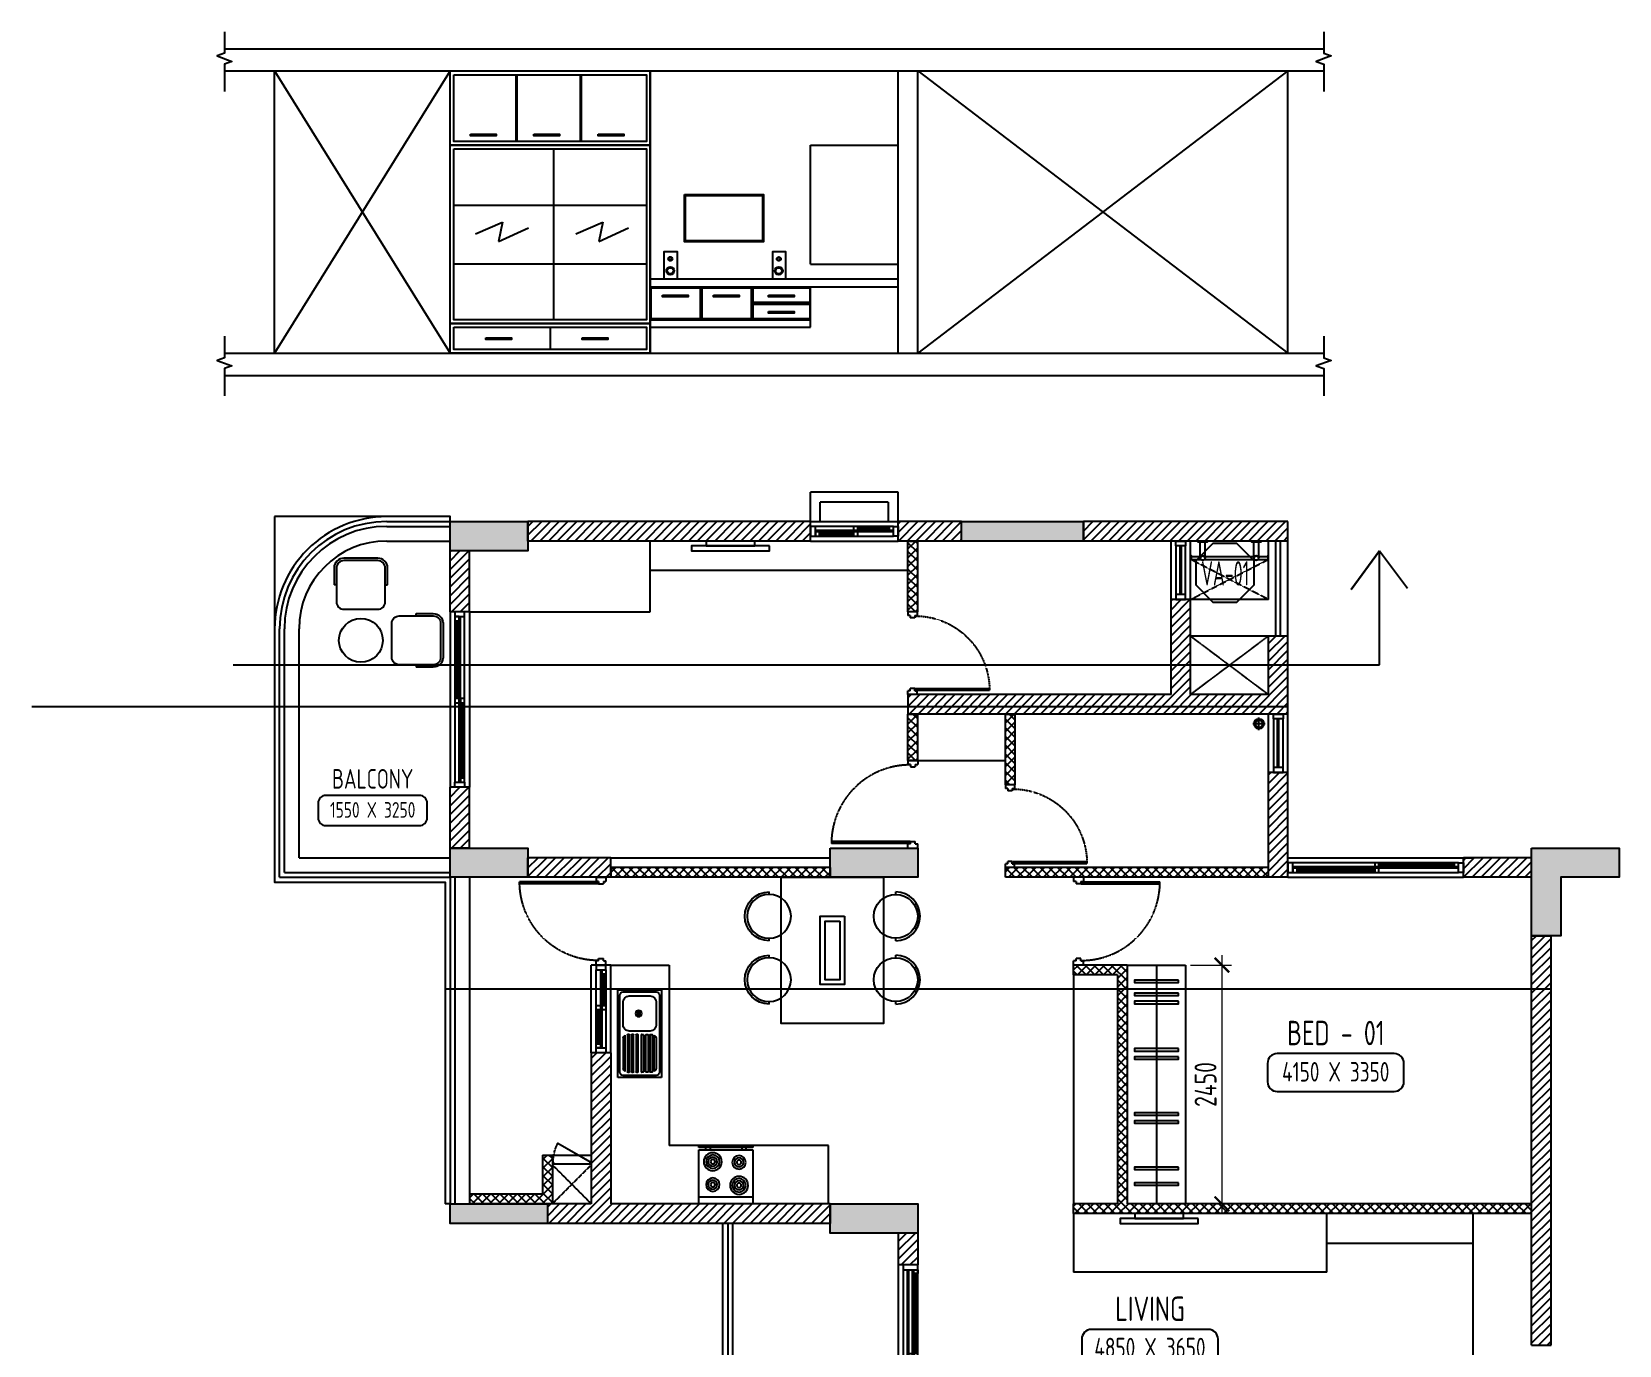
# Model space of a CAD drawing. Header units: millimetres. Extents: x -92307 to 258096, y -47434 to 112633.
# Drawn here: x -18993 to -2700, y 70068 to 83542 of the extents above; entities that cross this region are included whole.
import ezdxf
from ezdxf.enums import TextEntityAlignment as Align

# ---------------------------------------------------------------- set-up
doc = ezdxf.new("R2010")
doc.units = ezdxf.units.MM
doc.header["$LTSCALE"] = 10
doc.header["$PDMODE"] = 35
doc.header["$PDSIZE"] = 500
doc.linetypes.add('DASHED', pattern=[19.05, 12.7, -6.35])
doc.linetypes.add('HIDDEN', pattern=[9.525, 6.35, -3.175])
for name, color, linetype in [('A--BLOCKWALL-1', 9, 'Continuous'), ('A--BLOCKWALL-2', 2, 'Continuous'), ('A--BLOCKWALL-3', 3, 'Continuous'), ('A--BLOCKWALL-HATCH', 8, 'Continuous'), ('A--CONCRETE-1', 9, 'Continuous'), ('A--CONCRETE-HID', 9, 'HIDDEN'), ('A--DOWN', 34, 'Continuous'), ('A--FIXTURE-0', 8, 'Continuous'), ('A--FURNITURE-0', 253, 'Continuous'), ('A--FURNITURE-1', 9, 'Continuous'), ('A--GLAZING-0', 181, 'Continuous'), ('A--HANDRAIL-1', 9, 'Continuous'), ('A--HATCH-1', 8, 'Continuous'), ('A--SANITARY-0', 253, 'Continuous'), ('A--SHAFT-HIDDEN', 9, 'HIDDEN'), ('A--SPACENUMBER', 2, 'Continuous'), ('A--SPACENUMBER-1', 8, 'Continuous'), ('A--SPACEREF', 3, 'Continuous'), ('A--STELWRK-1', 9, 'Continuous'), ('A--Stucture', 9, 'Continuous'), ('A--TILING-1', 8, 'Continuous'), ('A--WINREF', 7, 'Continuous'), ('A--WINREF-1', 8, 'Continuous'), ('Typical floor Column Centre line$0$X-3rd Floor Column$0$A--COL250', 250, 'Continuous'), ('Typical floor Column Centre line$0$X-3rd Floor Column$0$A--CONCRETE-4', 4, 'Continuous')]:
    doc.layers.add(name, color=color, linetype=linetype)
doc.layers.add('A--STELWRK-2', color=2, linetype='Continuous', lineweight=25)
doc.styles.add('ISO', font='isocp2.shx', dxfattribs={"width": 0.8})
doc.dimstyles.new('A-DIM-100', dxfattribs={"dimscale": 100, "dimtxt": 2.25, "dimasz": 1.5, "dimexe": 1, "dimexo": 0.5, "dimgap": 0, "dimtad": 0, "dimdec": 0, "dimzin": 12, "dimdsep": 46, "dimtxsty": 'ISO', "dimblk": 'ARCHTICK', "dimcen": 1, "dimdle": 1, "dimclrd": 8, "dimclre": 8, "dimclrt": 256, "dimadec": 0, "dimazin": 3, "dimtfac": 1, "dimtdec": 0, "dimtmove": 1, "dimatfit": 2, "dimfxl": 1, "dimtvp": 0.75, "dimtolj": 1, "dimtzin": 12, "dimlwd": 18, "dimlwe": 18, "dimarcsym": 0})
pattern_1 = [(45, (0, 64618.19), (-44.90128, 44.90128), [])]
pattern_2 = [(45, (0, 64618.19), (-44.90128, 44.90128), []), (135, (0, 64618.19), (-44.90128, -44.90128), [])]

# ---------------------------------------------------------------- blocks, each defined once
blk = doc.blocks.new('A$C542B73FF')
at = {"layer": 'A--FURNITURE-0'}
for points in [[(-400, 50), (400, 50), (400, 100), (-400, 100)], [(-250, 0), (250, 0), (250, 50), (-250, 50)]]:
    blk.add_lwpolyline(points, close=True, dxfattribs=at)
blk = doc.blocks.new('A$C337B3EF4')
for p, q in [((0, 225), (0, 250)), ((0, -250), (0, -225))]:
    blk.add_line(p, q)
blk.add_circle((0, 0), 225)
blk.add_arc((0, 0), 250, 270, 90)
blk = doc.blocks.new('A$C666E5324')
at = {"layer": 'A--FURNITURE-0'}
for points in [[(0, -525), (-1500, -525), (-1500, 525), (0, 525)], [(-400, -125), (-1100, -125), (-1100, 125), (-400, 125)], [(-450, -75), (-1050, -75), (-1050, 75), (-450, 75)]]:
    blk.add_lwpolyline(points, close=True, dxfattribs=at)
at = {"layer": 'A--FURNITURE-0', "xscale": -1, "rotation": 270.000000000004}
for p in [(-1050, 650), (-400, 650)]:
    blk.add_blockref('A$C337B3EF4', p, dxfattribs=at)
at = {"layer": 'A--FURNITURE-0', "rotation": 270.000000000004}
for p in [(-1050, -650), (-400, -650)]:
    blk.add_blockref('A$C337B3EF4', p, dxfattribs=at)
blk = doc.blocks.new('A$C383732B3')
for p, q in [((275, 250), (275, 275)), ((275, -250), (275, -275))]:
    blk.add_line(p, q)
blk.add_lwpolyline([(275, 275), (100, 275, 0.414214), (0, 175), (0, -175, 0.414214), (100, -275), (275, -275)], format="xyb")
blk.add_lwpolyline([(100, -250), (450, -250, 0.414214), (525, -175), (525, 175, 0.414214), (450, 250), (100, 250, 0.414214), (25, 175), (25, -175, 0.414214)], format="xyb", close=True)
blk = doc.blocks.new('A$C1CBF2325')
at = {"layer": 'A--DOWN'}
for p, q in [((100, 0), (0, 0)), ((0, 0), (0, -42)), ((100, 0), (100, -42)), ((25, -42), (0, -42)), ((25, -42), (25, -67)), ((75, -67), (25, -67)), ((75, -42), (75, -67)), ((75, -42), (100, -42)), ((79, -46), (79, -67)), ((79, -46), (886, -46)), ((79, -67), (886, -67)), ((886, -67), (886, -46)), ((25, -858), (0, -858)), ((0, -900), (0, -858)), ((100, -900), (0, -900)), ((75, -833), (25, -833)), ((25, -858), (25, -833)), ((75, -858), (75, -833)), ((75, -858), (100, -858)), ((100, -900), (100, -858))]:
    blk.add_line(p, q, dxfattribs=at)
at = {"layer": 'A--DOWN', "color": 8, "linetype": 'DASHED', "ltscale": 0.005}
blk.add_arc((79, -46), 807, 269.7319, 358.5291, dxfattribs=at)
blk = doc.blocks.new('A$C68464E93')
at = {"layer": 'A--BLOCKWALL-1'}
for p, q in [((600, 200), (0, 200)), ((600, 0), (0, 0))]:
    blk.add_line(p, q, dxfattribs=at)
at = {"layer": 'A--DOWN'}
for p, q in [((50, 150), (550, 150)), ((550, 50), (50, 50))]:
    blk.add_line(p, q, dxfattribs=at)
for points in [[(50, 50), (50, 150), (0, 150), (0, 50), (50, 50)], [(550, 50), (550, 150), (600, 150), (600, 50), (550, 50)]]:
    blk.add_lwpolyline(points, dxfattribs=at)
at = {"layer": 'A--GLAZING-0'}
for p, q in [((550, 107), (50, 107)), ((550, 93), (50, 93))]:
    blk.add_line(p, q, dxfattribs=at)
blk = doc.blocks.new('A$C613641B0')
at = {"layer": 'A--BLOCKWALL-1'}
for p, q in [((0, 0), (-1800, 0)), ((0, -200), (-1800, -200))]:
    blk.add_line(p, q, dxfattribs=at)
at = {"layer": 'A--DOWN'}
for p, q in [((-50, -50), (-1750, -50)), ((-1750, -93), (-93, -93)), ((-1750, -107), (-50, -107)), ((-1750, -150), (-50, -150))]:
    blk.add_line(p, q, dxfattribs=at)
for points in [[(-1750, -50), (-1750, -150), (-1800, -150), (-1800, -50)], [(-1750, -107), (-1750, -150), (-1707, -150), (-1707, -107)], [(-934, -50), (-934, -93), (-891, -93), (-891, -50)], [(-934, -107), (-934, -150), (-891, -150), (-891, -107)], [(-93, -50), (-93, -93), (-50, -93), (-50, -50)], [(-50, -50), (-50, -150), (0, -150), (0, -50)]]:
    blk.add_lwpolyline(points, close=True, dxfattribs=at)
at = {"layer": 'A--GLAZING-0'}
for p, q in [((-934, -122), (-1707, -122)), ((-934, -136), (-1707, -136)), ((-93, -64), (-891, -64)), ((-93, -78), (-891, -78))]:
    blk.add_line(p, q, dxfattribs=at)
blk = doc.blocks.new('A$C34D21E7E')
at = {"layer": 'A--DOWN'}
for p, q in [((-150, 2450), (-150, -150)), ((-110, 2450), (-110, -150)), ((-95, 2450), (-95, -150)), ((-55, -150), (-55, 2450)), ((-40, -150), (-40, 2450)), ((0, -150), (0, 2450))]:
    blk.add_line(p, q, dxfattribs=at)
for points in [[(-150, 2450), (0, 2450), (0, 2500), (-150, 2500)], [(-40, 2450), (0, 2450), (0, 2410), (-40, 2410)], [(-95, 1590), (-55, 1590), (-55, 1550), (-95, 1550)], [(-40, 1550), (0, 1550), (0, 1590), (-40, 1590)], [(-150, 740), (-110, 740), (-110, 700), (-150, 700)], [(-95, 700), (-55, 700), (-55, 740), (-95, 740)], [(-150, -150), (-110, -150), (-110, -110), (-150, -110)], [(-150, -150), (0, -150), (0, -200), (-150, -200)]]:
    blk.add_lwpolyline(points, close=True, dxfattribs=at)
at = {"layer": 'A--GLAZING-0'}
for p, q in [((-25, 1590), (-25, 2410)), ((-15, 1590), (-15, 2410)), ((-80, 740), (-80, 1550)), ((-70, 740), (-70, 1550)), ((-135, -110), (-135, 700)), ((-125, -110), (-125, 700))]:
    blk.add_line(p, q, dxfattribs=at)
blk = doc.blocks.new('A$C704305AF')
at = {"layer": 'A--SANITARY-0'}
for p, q in [((0, 0.064), (0, -0.064)), ((0.064, 0), (-0.064, 0))]:
    blk.add_line(p, q, dxfattribs=at)
for major_axis, start_param, end_param in [((0, 0.0508), 3.141593, 9.424778), ((0, 0.0381), 6.283185307145827, 12.56637061432541)]:
    blk.add_ellipse((0, 0), major_axis=major_axis, ratio=1, start_param=start_param, end_param=end_param, dxfattribs=at)
blk = doc.blocks.new('A$C35654C4B')
at = {"layer": 'A--BLOCKWALL-1'}
for p, q in [((-900, 200), (0, 200)), ((-900, 0), (0, 0))]:
    blk.add_line(p, q, dxfattribs=at)
at = {"layer": 'A--DOWN'}
for p, q in [((-50, 150), (-850, 150)), ((-50, 107), (-850, 107)), ((-850, 50), (-50, 50)), ((-50, 93), (-807, 93))]:
    blk.add_line(p, q, dxfattribs=at)
for points in [[(-850, 50), (-850, 150), (-900, 150), (-900, 50)], [(-807, 50), (-807, 93), (-850, 93), (-850, 50)], [(-416, 107), (-416, 150), (-459, 150), (-459, 107)], [(-416, 50), (-416, 93), (-459, 93), (-459, 50)], [(-50, 107), (-50, 150), (-93, 150), (-93, 107)], [(-50, 50), (-50, 150), (0, 150), (0, 50)]]:
    blk.add_lwpolyline(points, close=True, dxfattribs=at)
at = {"layer": 'A--GLAZING-0'}
for p, q in [((-807, 78), (-459, 78)), ((-807, 64), (-459, 64)), ((-416, 136), (-93, 136)), ((-416, 122), (-93, 122))]:
    blk.add_line(p, q, dxfattribs=at)
blk = doc.blocks.new('A$C06896976')
at = {"layer": 'A--FIXTURE-0'}
for p, q in [((0, 0.6), (-0.6, 0.6)), ((-0.6, 0.6), (-0.6, 0)), ((-0.525, 0.6), (-0.525, 0)), ((0, 0), (0, 0.6)), ((0.05, 0.6), (0.025, 0.6)), ((0.025, 0.6), (0.025, 0)), ((0.05, 0), (0.05, 0.6)), ((0, 0.525), (0.025, 0.525)), ((0.025, 0.475), (0, 0.475)), ((-0.6, 0), (0, 0)), ((0.025, 0.125), (0, 0.125)), ((0, 0.075), (0.025, 0.075)), ((0.025, 0), (0.05, 0))]:
    blk.add_line(p, q, dxfattribs=at)
for centre, major_axis, start_param, end_param in [((-0.394, 0.446), (0.0707, 0.0707), 0.785398, 7.068583), ((-0.394, 0.446), (0.053, 0.053), 0.785398, 7.068583), ((-0.394, 0.446), (0.0354, 0.0354), 0.785398, 7.068583), ((-0.394, 0.446), (0.0177, 0.0177), 0.785398, 7.068583), ((-0.139, 0.446), (-0.053, 0.053), -0.785398, 5.497787), ((-0.139, 0.446), (-0.0354, 0.0354), -0.785398, 5.497787), ((-0.139, 0.446), (0.0177, 0.0177), 0.785398, 7.068583), ((-0.386, 0.154), (0.053, -0.053), -0.785398, 5.497787), ((-0.386, 0.154), (0.0354, -0.0354), -0.785398, 5.497787), ((-0.386, 0.154), (-0.0177, -0.0177), 0.785398, 7.068583), ((-0.131, 0.154), (-0.0707, -0.0707), 0.785398, 7.068583), ((-0.131, 0.154), (-0.053, -0.053), 0.785398, 7.068583), ((-0.131, 0.154), (-0.0354, -0.0354), 0.785398, 7.068583), ((-0.131, 0.154), (-0.0177, -0.0177), 0.785398, 7.068583)]:
    blk.add_ellipse(centre, major_axis=major_axis, ratio=1, start_param=start_param, end_param=end_param, dxfattribs=at)
blk = doc.blocks.new('A$C321E12B3')
at = {"layer": 'A--SANITARY-0', "ltscale": 5}
for p, q in [((-0.9, 0.45), (0, 0.45)), ((-0.9, 0), (-0.9, 0.45)), ((-0.879, 0.055), (-0.879, 0.395)), ((-0.845, 0.429), (-0.055, 0.429)), ((-0.837, 0.118), (-0.837, 0.332)), ((-0.774, 0.395), (-0.54, 0.395)), ((-0.477, 0.332), (-0.477, 0.118)), ((-0.443, 0.335), (-0.443, 0.348)), ((-0.439, 0.352), (-0.059, 0.352)), ((-0.059, 0.331), (-0.439, 0.331)), ((-0.063, 0.373), (-0.435, 0.373)), ((-0.404, 0.394), (-0.094, 0.394)), ((-0.055, 0.348), (-0.055, 0.335)), ((-0.021, 0.395), (-0.021, 0.055)), ((0, 0.45), (0, 0)), ((-0.443, 0.293), (-0.443, 0.306)), ((-0.443, 0.246), (-0.443, 0.259)), ((-0.443, 0.204), (-0.443, 0.191)), ((-0.439, 0.31), (-0.059, 0.31)), ((-0.059, 0.289), (-0.439, 0.289)), ((-0.439, 0.263), (-0.059, 0.263)), ((-0.059, 0.242), (-0.439, 0.242)), ((-0.059, 0.208), (-0.439, 0.208)), ((-0.439, 0.187), (-0.059, 0.187)), ((-0.055, 0.306), (-0.055, 0.293)), ((-0.055, 0.259), (-0.055, 0.246)), ((-0.055, 0.191), (-0.055, 0.204)), ((0, 0), (-0.9, 0)), ((-0.055, 0.021), (-0.845, 0.021)), ((-0.54, 0.055), (-0.774, 0.055)), ((-0.443, 0.157), (-0.443, 0.144)), ((-0.443, 0.115), (-0.443, 0.102)), ((-0.059, 0.161), (-0.439, 0.161)), ((-0.439, 0.14), (-0.059, 0.14)), ((-0.059, 0.119), (-0.439, 0.119)), ((-0.439, 0.098), (-0.059, 0.098)), ((-0.063, 0.077), (-0.435, 0.077)), ((-0.404, 0.056), (-0.094, 0.056)), ((-0.055, 0.144), (-0.055, 0.157)), ((-0.055, 0.102), (-0.055, 0.115))]:
    blk.add_line(p, q, dxfattribs=at)
at = {"layer": 'A--SANITARY-0'}
blk.add_line((-0.9, 0.45), (0, 0.45), dxfattribs=at)
at = {"layer": 'A--SANITARY-0', "ltscale": 5, "extrusion": (0, 0, -1)}
for centre, major_axis, start_param, end_param in [((-0.845, 0.395), (-0.0238, 0.0238), 5.497787, 7.068583), ((-0.774, 0.332), (0.0446, 0.0446), 3.926991, 5.497787), ((-0.54, 0.332), (0.0446, 0.0446), -0.785398, 0.785398), ((-0.439, 0.348), (0.00297, 0.00297), 3.926991, 5.497787), ((-0.439, 0.335), (-0.00297, 0.00297), 3.926991, 5.497787), ((-0.393, 0.345), (-0.0357, 0.0357), 6.090163, 6.844508), ((-0.105, 0.345), (-0.0357, 0.0357), 1.009473, 1.763819), ((-0.059, 0.348), (0.00297, 0.00297), -0.785398, 0.785398), ((-0.059, 0.335), (-0.00297, 0.00297), 2.356194, 3.926991), ((-0.055, 0.395), (-0.0238, 0.0238), 0.785398, 2.356194), ((-0.657, 0.214), (0.0223, 0.0223), 0.785398, 7.068583), ((-0.657, 0.214), (0.0112, 0.0112), 0.785398, 7.068583), ((-0.657, 0.214), (0.00743, 0.00743), 0.785398, 7.068583), ((-0.439, 0.306), (-0.00297, 0.00297), 5.497787, 7.068583), ((-0.439, 0.293), (-0.00297, 0.00297), 3.926991, 5.497787), ((-0.439, 0.204), (0.00297, 0.00297), 3.926991, 5.497787), ((-0.439, 0.191), (-0.00297, 0.00297), 3.926991, 5.497787), ((-0.059, 0.306), (0.00297, 0.00297), -0.785398, 0.785398), ((-0.059, 0.293), (-0.00297, 0.00297), 2.356194, 3.926991), ((-0.059, 0.204), (0.00297, 0.00297), -0.785398, 0.785398), ((-0.059, 0.191), (-0.00297, 0.00297), 2.356194, 3.926991), ((-0.845, 0.055), (0.0238, 0.0238), 2.356194, 3.926991), ((-0.774, 0.118), (-0.0446, 0.0446), 3.926991, 5.497787), ((-0.54, 0.118), (-0.0446, 0.0446), 2.356194, 3.926991), ((-0.439, 0.157), (0.00297, 0.00297), 3.926991, 5.497787), ((-0.439, 0.144), (0.00297, 0.00297), 2.356194, 3.926991), ((-0.439, 0.115), (0.00297, 0.00297), 3.926991, 5.497787), ((-0.439, 0.102), (0.00297, 0.00297), 2.356194, 3.926991), ((-0.393, 0.105), (-0.0357, 0.0357), 4.151066, 4.905412), ((-0.105, 0.105), (-0.0357, 0.0357), 2.94857, 3.702916), ((-0.059, 0.157), (0.00297, 0.00297), -0.785398, 0.785398), ((-0.059, 0.144), (-0.00297, 0.00297), 2.356194, 3.926991), ((-0.059, 0.115), (0.00297, 0.00297), -0.785398, 0.785398), ((-0.059, 0.102), (-0.00297, 0.00297), 2.356194, 3.926991), ((-0.055, 0.055), (-0.0238, 0.0238), 2.356194, 3.926991)]:
    blk.add_ellipse(centre, major_axis=major_axis, ratio=1, start_param=start_param, end_param=end_param, dxfattribs=at)
at = {"layer": 'A--SANITARY-0', "ltscale": 5}
for centre, major_axis, start_param, end_param in [((-0.439, 0.259), (-0.00297, -0.00297), 3.926991, 5.497787), ((-0.439, 0.246), (0.00297, -0.00297), 3.926991, 5.497787), ((-0.059, 0.259), (-0.00297, -0.00297), 2.356194, 3.926991), ((-0.059, 0.246), (0.00297, -0.00297), -0.785398, 0.785398)]:
    blk.add_ellipse(centre, major_axis=major_axis, ratio=1, start_param=start_param, end_param=end_param, dxfattribs=at)
blk = doc.blocks.new('SPACE')
at = {"layer": 'A--SPACENUMBER-1'}
blk.add_lwpolyline([(-600, 0), (600, 0, 0.414213562), (700, 100), (700, 288.5, 0.414213562), (600, 388.5), (-600, 388.5, 0.414213562), (-700, 288.5), (-700, 100, 0.414213562), (-600, 0, -0.052514465)], format="xyb", dxfattribs=at)
at = {"layer": 'A--SPACENUMBER', "style": 'ISO', "width": 0.8, "flags": 4}
blk.add_attdef('01', text='', height=250, dxfattribs=at).set_placement((0.455, 202.41), align=Align.MIDDLE)
at = {"layer": 'A--SPACEREF', "style": 'ISO', "width": 0.8, "flags": 4}
blk.add_attdef('S', text='', height=300, dxfattribs=at).set_placement((1.35, 474.975), align=Align.CENTER)
blk = doc.blocks.new('AL-OP')
at = {"layer": 'A--WINREF-1'}
blk.add_lwpolyline([(-124, 300), (-300, 124), (-300, -124), (-124, -300), (124, -300), (300, -124), (300, 124), (124, 300)], close=True, dxfattribs=at)
at = {"layer": 'A--WINREF', "style": 'ISO', "width": 0.6}
blk.add_attdef('AL-OP', text='', height=250, dxfattribs=at).set_placement((3, -5), align=Align.MIDDLE)
blk = doc.blocks.new('A$C3A434446')
at = {"layer": 'A--STELWRK-1', "color": 1}
for p, q in [((110, 939), (110, 1089)), ((160, 939), (160, 1089)), ((660, 939), (660, 1089)), ((710, 939), (710, 1089)), ((15, 939), (115, 939)), ((15, 909), (115, 909)), ((155, 939), (665, 939)), ((155, 909), (665, 909)), ((705, 939), (805, 939)), ((705, 909), (805, 909))]:
    blk.add_line(p, q, dxfattribs=at)
at = {"layer": 'A--STELWRK-1'}
for points in [[(85, 1099), (85, 1089), (185, 1089), (185, 1099)], [(635, 1099), (635, 1089), (735, 1089), (735, 1099)], [(15, 899), (10, 899), (10, 949), (15, 949)], [(805, 899), (810, 899), (810, 949), (805, 949)]]:
    blk.add_lwpolyline(points, close=True, dxfattribs=at)
at = {"layer": 'A--STELWRK-2'}
for centre, radius in [((135, 924), 25), ((135, 924), 22), ((685, 924), 25), ((685, 924), 22)]:
    blk.add_circle(centre, radius, dxfattribs=at)
blk = doc.blocks.new('A$C4DFF75E1')
at = {"layer": 'A--DOWN'}
for p, q in [((9, 25), (0, 25)), ((0, 25), (0, 0)), ((0, 0), (12, 0)), ((9, 15, 0), (9, 25, 0)), ((12, 15, 0), (9, 15, 0)), ((12, 15, 0), (12, 0, 0)), ((12, 15, 0), (12, 0, 0)), ((12, 0), (12, 15)), ((438, 15, 0), (438, 0, 0)), ((438, 15, 0), (438, 0, 0)), ((438, 15, 0), (441, 15, 0)), ((438, 0), (438, 15)), ((450, 0), (438, 0)), ((441, 15, 0), (441, 25, 0)), ((441, 25), (450, 25)), ((450, 25), (450, 0))]:
    blk.add_line(p, q, dxfattribs=at)
blk.add_lwpolyline([(14, 18), (388, 234), (385, 240), (11, 24)], close=True, dxfattribs=at)
blk.add_circle((10, 24, 0), 0.781, dxfattribs=at)
at = {"layer": 'A--DOWN', "color": 8, "linetype": 'DASHED', "ltscale": 0.003}
blk.add_arc((-37, 15, 0), 478, 0, 27.2936, dxfattribs=at)
blk = doc.blocks.new('_ArchTick')
at = {"color": 0, "const_width": 0.15}
blk.add_lwpolyline([(-0.5, -0.5), (0.5, 0.5)], dxfattribs=at)
blk = doc.blocks.new('*D376')
at = {"color": 8, "lineweight": 18}
for p, q in [((-6778, 74068), (-6778, 71418)), ((-7100, 73968), (-6678, 73968)), ((-7100, 71518), (-6678, 71518))]:
    blk.add_line(p, q, dxfattribs=at)
at = {"layer": 'Defpoints', "color": 0}
for p in [(-7150, 73968), (-7150, 71518), (-6778, 71518)]:
    blk.add_point(p, dxfattribs=at)
at = {"color": 8, "lineweight": 18, "xscale": 150, "yscale": 150, "zscale": 150}
for p, rotation in [((-6778, 73968), 90), ((-6778, 71518), 270)]:
    blk.add_blockref('_ArchTick', p, dxfattribs=dict(at, rotation=rotation))
at = {"insert": (-6946, 72743), "char_height": 225, "attachment_point": 5, "rotation": 90, "style": 'ISO'}
blk.add_mtext('\\A1;2450', dxfattribs=at)

msp = doc.modelspace()

# ---------------------------------------------------------------- hatches: boundary and pattern name
at = {"layer": 'A--BLOCKWALL-HATCH'}
h = msp.add_hatch(dxfattribs=at)
h.set_pattern_fill('ANSI37', color=256, scale=20, style=0)
h.set_pattern_definition(pattern_2)
h.paths.add_polyline_path([(-10000, 78318.2), (-9900, 78318.2), (-9900, 77593.2), (-10000, 77593.2)])
h = msp.add_hatch(dxfattribs=at)
h.set_pattern_fill('ANSI37', color=256, scale=20, style=0)
h.set_pattern_definition(pattern_2)
h.paths.add_polyline_path([(-10000, 76543.2), (-9900, 76543.2), (-9900, 76068.2), (-10000, 76068.2)])
h = msp.add_hatch(dxfattribs=at)
h.set_pattern_fill('ANSI37', color=256, scale=20, style=0)
h.set_pattern_definition(pattern_2)
h.paths.add_polyline_path([(-9000, 76543.2), (-8900, 76543.2), (-8900, 75818.2), (-9000, 75818.2)])
h = msp.add_hatch(dxfattribs=at)
h.set_pattern_fill('ANSI37', color=256, scale=20, style=0)
h.set_pattern_definition(pattern_2)
h.paths.add_polyline_path([(-10800, 74868.2), (-13050, 74868.2), (-13050, 74968.2), (-10800, 74968.2)])
h = msp.add_hatch(dxfattribs=at)
h.set_pattern_fill('ANSI37', color=256, scale=20, style=0)
h.set_pattern_definition(pattern_2)
h.paths.add_polyline_path([(-6300, 74868.2), (-9000, 74868.2), (-9000, 74968.2), (-6300, 74968.2)])
h = msp.add_hatch(dxfattribs=at)
h.set_pattern_fill('ANSI37', color=256, scale=20, style=0)
h.set_pattern_definition(pattern_2)
h.paths.add_polyline_path([(-7850, 72743.2), (-7850, 72643.2), (-7850, 71518.2), (-8300, 71518.2), (-8300, 71418.2), (-3600, 71418.2), (-3600, 71518.2), (-7750, 71518.2), (-7750, 73968.2), (-8300, 73968.2), (-8300, 73868.2), (-7850, 73868.2)])
h = msp.add_hatch(dxfattribs=at)
h.set_pattern_fill('ANSI37', color=256, scale=20, style=0)
h.set_pattern_definition([(45, (-1e-08, 64618.19), (-44.90128, 44.90128), []), (135, (-1e-08, 64618.19), (-44.90128, -44.90128), [])])
h.paths.add_polyline_path([(-13650, 71518.2), (-13650, 72018.2), (-13750, 72018.2), (-13750, 71618.2), (-14500, 71618.2), (-14500, 71518.2)])
at = {"layer": 'A--HATCH-1'}
h = msp.add_hatch(dxfattribs=at)
h.set_pattern_fill('ANSI31', color=256, scale=20, style=0)
h.set_pattern_definition(pattern_1)
h.paths.add_polyline_path([(-11000, 78318.2), (-11000, 78518.2), (-13900, 78518.2), (-13900, 78318.2)])
h = msp.add_hatch(dxfattribs=at)
h.set_pattern_fill('ANSI31', color=256, scale=20, style=0)
h.set_pattern_definition(pattern_1)
h.paths.add_polyline_path([(-10100, 78318.2), (-10100, 78518.2), (-9450, 78518.2), (-9450, 78318.2)])
h = msp.add_hatch(dxfattribs=at)
h.set_pattern_fill('ANSI31', color=256, scale=20, style=0)
h.set_pattern_definition(pattern_1)
h.paths.add_polyline_path([(-6100, 78318.2), (-8200, 78318.2), (-8200, 78518.2), (-6100, 78518.2)])
h = msp.add_hatch(dxfattribs=at)
h.set_pattern_fill('ANSI31', color=256, scale=20, style=0)
h.set_pattern_definition(pattern_1)
h.paths.add_polyline_path([(-14500, 77593.2), (-14700, 77593.2), (-14700, 78218.2), (-14500, 78218.2)])
h = msp.add_hatch(dxfattribs=at)
h.set_pattern_fill('ANSI31', color=256, scale=20, style=0)
h.set_pattern_definition(pattern_1)
h.paths.add_polyline_path([(-6100, 76543.2), (-6100, 77343.2), (-6300, 77343.2), (-6300, 76743.2), (-7100, 76743.2), (-7100, 77718.2), (-7300, 77718.2), (-7300, 76743.2), (-10000, 76743.2), (-10000, 76543.2)])
h = msp.add_hatch(dxfattribs=at)
h.set_pattern_fill('ANSI31', color=256, scale=20, style=0)
h.set_pattern_definition(pattern_1)
h.paths.add_polyline_path([(-6100, 75943.2), (-6300, 75943.2), (-6300, 74868.2), (-6100, 74868.2)])
h = msp.add_hatch(dxfattribs=at)
h.set_pattern_fill('ANSI31', color=256, scale=20, style=0)
h.set_pattern_definition(pattern_1)
h.paths.add_polyline_path([(-14500, 75168.2), (-14700, 75168.2), (-14700, 75793.2), (-14500, 75793.2)])
h = msp.add_hatch(dxfattribs=at)
h.set_pattern_fill('ANSI31', color=256, scale=20, style=0)
h.set_pattern_definition(pattern_1)
h.paths.add_polyline_path([(-13050, 74868.2), (-13900, 74868.2), (-13900, 75068.2), (-13050, 75068.2)])
h = msp.add_hatch(dxfattribs=at)
h.set_pattern_fill('ANSI31', color=256, scale=20, style=0)
h.set_pattern_definition(pattern_1)
h.paths.add_polyline_path([(-3600, 75068.2), (-4300, 75068.2), (-4300, 74868.2), (-3600, 74868.2)])
h = msp.add_hatch(dxfattribs=at)
h.set_pattern_fill('ANSI31', color=256, scale=20, style=0)
h.set_pattern_definition(pattern_1)
h.paths.add_polyline_path([(-3600, 70068.2), (-3400, 70068.2), (-3400, 74268.2), (-3600, 74268.2)])
h = msp.add_hatch(dxfattribs=at)
h.set_pattern_fill('ANSI31', color=256, scale=20, style=0)
h.set_pattern_definition(pattern_1)
h.paths.add_polyline_path([(-10800, 71318.2), (-13700, 71318.2), (-13700, 71518.2), (-13250, 71518.2), (-13250, 73068.2), (-13050, 73068.2), (-13050, 71518.2), (-10800, 71518.2)])
h = msp.add_hatch(dxfattribs=at)
h.set_pattern_fill('ANSI31', color=256, scale=20, style=0)
h.set_pattern_definition(pattern_1)
h.paths.add_polyline_path([(-9900, 71218.2), (-10100, 71218.2), (-10100, 70893.2), (-9900, 70893.2)])
at = {"layer": 'Typical floor Column Centre line$0$X-3rd Floor Column$0$A--COL250'}
h = msp.add_hatch(color=256, dxfattribs=at)
h.dxf.hatch_style = 1
h.paths.add_polyline_path([(-14700, 78518.2), (-13900, 78518.2), (-13900, 78218.2), (-14700, 78218.2)])
h = msp.add_hatch(color=256, dxfattribs=at)
h.dxf.hatch_style = 1
h.paths.add_polyline_path([(-9450, 78518.2), (-8200, 78518.2), (-8200, 78318.2), (-9450, 78318.2)])
h = msp.add_hatch(color=256, dxfattribs=at)
h.dxf.hatch_style = 1
h.paths.add_polyline_path([(-14700, 75168.2), (-13900, 75168.2), (-13900, 74868.2), (-14700, 74868.2)])
h = msp.add_hatch(color=256, dxfattribs=at)
h.dxf.hatch_style = 1
h.paths.add_polyline_path([(-10800, 75168.2), (-9900, 75168.2), (-9900, 74868.2), (-10800, 74868.2)])
h = msp.add_hatch(color=256, dxfattribs=at)
h.dxf.hatch_style = 1
h.paths.add_polyline_path([(-3300, 74868.2), (-2700, 74868.2), (-2700, 75168.2), (-3600, 75168.2), (-3600, 74268.2), (-3300, 74268.2)])
h = msp.add_hatch(color=256, dxfattribs=at)
h.dxf.hatch_style = 1
h.paths.add_polyline_path([(-14700, 71518.2), (-13700, 71518.2), (-13700, 71318.2), (-14700, 71318.2)])
h = msp.add_hatch(color=256, dxfattribs=at)
h.dxf.hatch_style = 1
h.paths.add_polyline_path([(-10800, 71518.2), (-9900, 71518.2), (-9900, 71218.2), (-10800, 71218.2)])

# ---------------------------------------------------------------- linework, layer by layer
for p, q in [((-17014.9, 83368.4), (-5733.6, 83368.4)), ((-17014.9, 83139.8), (-5733.6, 83139.8)), ((-16500, 80244.2), (-16500, 83139.8)), ((-16500, 83139.8), (-14700, 80244.2)), ((-14700, 83139.8), (-16500, 80244.2)), ((-14700, 80244.2), (-14700, 83139.8)), ((-14662, 82415.8), (-14662, 83101.8)), ((-14022, 82415.8), (-14022, 83101.8)), ((-14012, 82415.8), (-14012, 83101.8)), ((-13362, 82415.8), (-13362, 83101.8)), ((-13352, 82415.8), (-13352, 83101.8)), ((-12645.2, 80244.2), (-12645.2, 83139.8)), ((-10100, 80244.2), (-10100, 83139.8)), ((-9900, 83139.8), (-6100, 80244.2)), ((-6100, 83139.8), (-9900, 80244.2)), ((-9900, 80244.2), (-9900, 83139.8)), ((-6100, 80244.2), (-6100, 83139.8)), ((-13634.6, 80586.2), (-13634.6, 82339.8)), ((-11000, 82377.8), (-10100, 82377.8)), ((-11000, 81158.6), (-11000, 82377.8)), ((-14662, 81763), (-12683.2, 81763)), ((-13634.6, 81763), (-13401.8, 81763)), ((-14437.1, 81470), (-14160.3, 81587.6)), ((-14160.3, 81587.6), (-14201.6, 81390.6)), ((-14201.6, 81390.6), (-13895.4, 81531.8)), ((-13409.7, 81470), (-13132.9, 81587.6)), ((-13132.9, 81587.6), (-13174.2, 81390.6)), ((-13174.2, 81390.6), (-12868, 81531.8)), ((-14662, 81163), (-12683.2, 81163)), ((-13634.6, 81163), (-13401.8, 81163)), ((-11000, 81158.6), (-10100, 81158.6)), ((-12645.2, 81006.2), (-10100, 81006.2)), ((-12645.2, 80926.2), (-10100, 80926.2)), ((-12645.2, 80926.2), (-11600, 80926.2)), ((-12122.6, 80926.2), (-12122.6, 80586.2)), ((-11600, 80586.2), (-11600, 80926.2)), ((-11000, 80510.2), (-11000, 80926.2)), ((-11600, 80756.2), (-10997.6, 80756.2)), ((-13672.6, 80510.2), (-13672.6, 80282.2)), ((-12645.2, 80586.2), (-11000, 80586.2)), ((-12645.2, 80510.2), (-11000, 80510.2)), ((-17014.9, 80244.2), (-5733.6, 80244.2)), ((-16500, 80244.2), (-6100, 80244.2)), ((-17014.9, 80015.6), (-5733.6, 80015.6)), ((-12645.2, 77593.2), (-12645.2, 78318.2)), ((-11000, 78318.2), (-12645.2, 78318.2)), ((-5161.1, 78216.9), (-5450.5, 77822.4)), ((-5450.5, 77822.4), (-5161.1, 78216.9)), ((-5161.1, 77048.3), (-5161.1, 78216.9)), ((-5161.1, 78216.9), (-4873.8, 77835.1)), ((-12645.2, 78018.2), (-10000, 78018.2)), ((-14500, 77593.2), (-12645.2, 77593.2)), ((-16925.7, 77048.3), (-5161.1, 77048.3)), ((-5161.1, 77048.3), (-5161.1, 77048.3)), ((-6100, 76617.5), (-18992.9, 76617.5)), ((-9900, 76068.2), (-9000, 76068.2)), ((-13050, 75068.2), (-10800, 75068.2)), ((-3400, 73721.5), (-14750, 73721.5)), ((-10814.4, 71518.2), (-10814.4, 72118.2))]:
    msp.add_line(p, q)
at = {"linetype": 'Continuous'}
for points in [[(-17014.9, 83542.1), (-17014.9, 83321.4), (-17090.7, 83293.8), (-16939.1, 83238.6), (-17014.9, 83211), (-17014.9, 82930.3)], [(-5733.6, 83542.1), (-5733.6, 83321.4), (-5657.8, 83293.8), (-5809.4, 83238.6), (-5733.6, 83211), (-5733.6, 82930.3)], [(-17014.9, 80417.9), (-17014.9, 80197.2), (-17090.7, 80169.6), (-16939.1, 80114.4), (-17014.9, 80086.8), (-17014.9, 79806.1)], [(-5733.6, 80417.9), (-5733.6, 80197.2), (-5657.8, 80169.6), (-5809.4, 80114.4), (-5733.6, 80086.8), (-5733.6, 79806.1)]]:
    msp.add_lwpolyline(points, dxfattribs=at)
for points in [[(-14700, 83139.8), (-12645.2, 83139.8), (-12645.2, 82377.8), (-14700, 82377.8)], [(-14662, 83101.8), (-12683.2, 83101.8), (-12683.2, 82415.8), (-14662, 82415.8)], [(-14490, 82493.1), (-14225.2, 82493.1), (-14225.2, 82476.2), (-14490, 82476.2)], [(-13840, 82493.1), (-13575.2, 82493.1), (-13575.2, 82476.2), (-13840, 82476.2)], [(-13180, 82493.1), (-12915.2, 82493.1), (-12915.2, 82476.2), (-13180, 82476.2)], [(-14700, 82377.8), (-12645.2, 82377.8), (-12645.2, 80548.2), (-14700, 80548.2)], [(-14662, 82339.8), (-12683.2, 82339.8), (-12683.2, 80586.2), (-14662, 80586.2)], [(-12293.7, 81871.9), (-11481.7, 81871.9), (-11481.7, 81385.9), (-12293.7, 81385.9)], [(-12283.7, 81861.9), (-11491.7, 81861.9), (-11491.7, 81395.9), (-12283.7, 81395.9)], [(-12505.3, 81006.2), (-12366.2, 81006.2), (-12366.2, 81284.3), (-12505.3, 81284.3)], [(-11391.8, 81006.2), (-11252.7, 81006.2), (-11252.7, 81284.3), (-11391.8, 81284.3)], [(-12645.2, 80926.2), (-12122.6, 80926.2), (-12122.6, 80586.2), (-12645.2, 80586.2)], [(-12635.2, 80916.2), (-12132.6, 80916.2), (-12132.6, 80596.2), (-12635.2, 80596.2)], [(-12519.8, 80841.5), (-12254.9, 80841.5), (-12254.9, 80824.7), (-12519.8, 80824.7)], [(-12112.6, 80916.2), (-11610, 80916.2), (-11610, 80596.2), (-12112.6, 80596.2)], [(-11997.2, 80841.5), (-11732.3, 80841.5), (-11732.3, 80824.7), (-11997.2, 80824.7)], [(-11590, 80916.2), (-11007.6, 80916.2), (-11007.6, 80766.2), (-11590, 80766.2)], [(-11431.6, 80841.5), (-11166.8, 80841.5), (-11166.8, 80824.7), (-11431.6, 80824.7)], [(-11590, 80746.2), (-11007.6, 80746.2), (-11007.6, 80596.2), (-11590, 80596.2)], [(-11431.6, 80671.5), (-11166.8, 80671.5), (-11166.8, 80654.7), (-11431.6, 80654.7)], [(-14700, 80548.2), (-12645.2, 80548.2), (-12645.2, 80244.2), (-14700, 80244.2)], [(-14662, 80510.2), (-12683.2, 80510.2), (-12683.2, 80282.2), (-14662, 80282.2)], [(-14333.1, 80403.2), (-14068.3, 80403.2), (-14068.3, 80386.4), (-14333.1, 80386.4)], [(-13343.7, 80403.2), (-13078.9, 80403.2), (-13078.9, 80386.4), (-13343.7, 80386.4)]]:
    msp.add_lwpolyline(points, close=True)
for centre, radius in [((-12439.3, 81212.6), 20.9), ((-12439.3, 81212.6), 14.9), ((-11325.8, 81212.2), 20.9), ((-11325.8, 81212.2), 14.9), ((-12439.3, 81090.4), 40.7), ((-12439.3, 81090.4), 31.7), ((-11325.8, 81090), 40.7), ((-11325.8, 81090), 31.7)]:
    msp.add_circle(centre, radius)
at = {"layer": 'A--BLOCKWALL-1'}
for p, q in [((-15350, 78318.2), (-14700, 78318.2)), ((-16250, 75068.2), (-16250, 77418.2)), ((-16250, 75068.2), (-14700, 75068.2)), ((-14500, 74868.2), (-14500, 71518.2)), ((-13050, 73968.2), (-13250, 73968.2))]:
    msp.add_line(p, q, dxfattribs=at)
msp.add_arc((-15350, 77418.2), 900, 90, 180, dxfattribs=at)
at = {"layer": 'A--BLOCKWALL-2'}
for p, q in [((-11000, 78518.2), (-11000, 78818.2)), ((-10100, 78818.2), (-11000, 78818.2)), ((-10100, 78518.2), (-10100, 78818.2)), ((-10000, 77593.2), (-10000, 78318.2)), ((-10000, 78318.2), (-9900, 78318.2)), ((-9900, 77593.2), (-9900, 78318.2)), ((-9900, 77593.2), (-10000, 77593.2)), ((-10000, 76068.2), (-10000, 76543.2)), ((-10000, 76543.2), (-9900, 76543.2)), ((-9900, 76068.2), (-9900, 76543.2)), ((-9000, 75818.2), (-9000, 76543.2)), ((-9000, 76543.2), (-8900, 76543.2)), ((-8900, 75818.2), (-8900, 76543.2)), ((-9900, 76068.2), (-10000, 76068.2)), ((-8900, 75818.2), (-9000, 75818.2)), ((-13050, 74968.2), (-13050, 74868.2)), ((-10800, 74968.2), (-13050, 74968.2)), ((-10800, 74968.2), (-10800, 74868.2)), ((-9000, 74868.2), (-9000, 74968.2)), ((-6300, 74968.2), (-9000, 74968.2)), ((-6300, 74868.2), (-6300, 74968.2)), ((-4300, 75068.2), (-4200, 75068.2)), ((-10800, 74868.2), (-13050, 74868.2)), ((-6300, 74868.2), (-9000, 74868.2)), ((-8300, 73868.2), (-8300, 73968.2)), ((-7750, 73968.2), (-8300, 73968.2)), ((-7850, 73868.2), (-8300, 73868.2)), ((-7850, 73868.2), (-7850, 72743.2)), ((-7750, 73968.2), (-7750, 71518.2)), ((-7850, 72743.2), (-7850, 72643.2)), ((-7850, 72643.2), (-7850, 71518.2)), ((-13750, 72018.2), (-13750, 71618.2)), ((-13750, 72018.2), (-13650, 72018.2)), ((-13650, 72018.2), (-13650, 71518.2)), ((-13750, 71618.2), (-14500, 71618.2)), ((-14500, 71618.2), (-14500, 71518.2)), ((-13650, 71518.2), (-14500, 71518.2)), ((-8300, 71418.2), (-8300, 71518.2)), ((-7850, 71518.2), (-8300, 71518.2)), ((-3600, 71418.2), (-8300, 71418.2)), ((-3600, 71518.2), (-7750, 71518.2)), ((-3600, 71418.2), (-3600, 71518.2)), ((-3400, 71418.2), (-3400, 71518.2)), ((-4200, 71113.4), (-5700, 71113.4)), ((-5700, 70818.2), (-8300, 70818.2))]:
    msp.add_line(p, q, dxfattribs=at)
at = {"layer": 'A--BLOCKWALL-3'}
for p, q in [((-13900, 78318.2), (-13900, 78518.2)), ((-11000, 78518.2), (-13900, 78518.2)), ((-11000, 78318.2), (-11000, 78518.2)), ((-9450, 78518.2), (-10100, 78518.2)), ((-10100, 78318.2), (-10100, 78518.2)), ((-9450, 78318.2), (-9450, 78518.2)), ((-8200, 78318.2), (-8200, 78518.2)), ((-6100, 78518.2), (-8200, 78518.2)), ((-6100, 78318.2), (-6100, 78518.2)), ((-14700, 77593.2), (-14700, 78218.2)), ((-14500, 78218.2), (-14700, 78218.2)), ((-14500, 77593.2), (-14500, 78218.2)), ((-11000, 78318.2), (-13900, 78318.2)), ((-9450, 78318.2), (-10100, 78318.2)), ((-6100, 78318.2), (-8200, 78318.2)), ((-7300, 76743.2), (-7300, 77718.2)), ((-7100, 77718.2), (-7300, 77718.2)), ((-7100, 76743.2), (-7100, 77718.2)), ((-14500, 77593.2), (-14700, 77593.2)), ((-6300, 76743.2), (-6300, 77343.2)), ((-6100, 77343.2), (-6300, 77343.2)), ((-6100, 76543.2), (-6100, 77343.2)), ((-7300, 76743.2), (-10000, 76743.2)), ((-10000, 76743.2), (-10000, 76543.2)), ((-6300, 76743.2), (-7100, 76743.2)), ((-6100, 76543.2), (-10000, 76543.2)), ((-6300, 74868.2), (-6300, 75943.2)), ((-6100, 75943.2), (-6300, 75943.2)), ((-6100, 74868.2), (-6100, 75943.2)), ((-14700, 75168.2), (-14700, 75793.2)), ((-14500, 75793.2), (-14700, 75793.2)), ((-14500, 75168.2), (-14500, 75793.2)), ((-14500, 75168.2), (-14700, 75168.2)), ((-3600, 75168.2), (-3400, 75168.2)), ((-13900, 74868.2), (-13900, 75068.2)), ((-13050, 75068.2), (-13900, 75068.2)), ((-13050, 74868.2), (-13050, 75068.2)), ((-4300, 74868.2), (-4300, 75068.2)), ((-3600, 75068.2), (-4300, 75068.2)), ((-3600, 74868.2), (-3600, 75068.2)), ((-13050, 74868.2), (-13900, 74868.2)), ((-6100, 74868.2), (-6300, 74868.2)), ((-3600, 74868.2), (-4300, 74868.2)), ((-3600, 70068.2), (-3600, 74268.2)), ((-3600, 74268.2), (-3400, 74268.2)), ((-3400, 70068.2), (-3400, 74268.2)), ((-13250, 73068.2), (-13250, 71518.2)), ((-13050, 73068.2), (-13250, 73068.2)), ((-13050, 73068.2), (-13050, 71518.2)), ((-13700, 71518.2), (-13700, 71318.2)), ((-13250, 71518.2), (-13700, 71518.2)), ((-10800, 71518.2), (-13050, 71518.2)), ((-10800, 71518.2), (-10800, 71318.2)), ((-4200, 69268.2), (-4200, 71418.2)), ((-10800, 71318.2), (-13700, 71318.2)), ((-10100, 71218.2), (-10100, 70893.2)), ((-9900, 71218.2), (-10100, 71218.2)), ((-9900, 71218.2), (-9900, 70893.2)), ((-9900, 70893.2), (-10100, 70893.2)), ((-3600, 70068.2), (-3400, 70068.2))]:
    msp.add_line(p, q, dxfattribs=at)
at = {"layer": 'A--CONCRETE-1'}
for p, q in [((-6300, 77718.2), (-6300, 78318.2)), ((-6100, 77343.2), (-6100, 78318.2)), ((-6300, 77718.2), (-7100, 77718.2)), ((-6300, 77343.2), (-7100, 77343.2))]:
    msp.add_line(p, q, dxfattribs=at)
at = {"layer": 'A--CONCRETE-HID', "ltscale": 0.01}
for p, q in [((-10900, 78518.2), (-10900, 78718.2)), ((-10200, 78718.2), (-10900, 78718.2)), ((-10200, 78518.2), (-10200, 78718.2))]:
    msp.add_line(p, q, dxfattribs=at)
msp.add_lwpolyline([(-15350, 78568.2), (-16500, 78568.2), (-16500, 77418.2)], dxfattribs=at)
at = {"layer": 'A--FIXTURE-0'}
for p, q in [((-13050, 73968.2), (-12450, 73968.2)), ((-12450, 73968.2), (-12450, 72118.2)), ((-10814.4, 72118.2), (-12450, 72118.2))]:
    msp.add_line(p, q, dxfattribs=at)
at = {"layer": 'A--FURNITURE-0'}
for p, q in [((-8300, 73868.2), (-8300, 71518.2)), ((-8300, 71418.2), (-8300, 70818.2)), ((-5700, 70818.2), (-5700, 71418.2))]:
    msp.add_line(p, q, dxfattribs=at)
msp.add_circle((-15615.3, 77299.1), 225, dxfattribs=at)
at = {"layer": 'A--FURNITURE-1'}
for p, q in [((-7750, 73968.2), (-7150, 73968.2)), ((-7450, 73968.2), (-7450, 71518.2)), ((-7150, 73968.2), (-7150, 71518.2))]:
    msp.add_line(p, q, dxfattribs=at)
for points in [[(-7225, 73813.8), (-7675, 73813.8), (-7675, 73788.8), (-7225, 73788.8), (-7225, 73813.8)], [(-7225, 73680), (-7675, 73680), (-7675, 73655), (-7225, 73655), (-7225, 73680)], [(-7225, 73596.2), (-7675, 73596.2), (-7675, 73571.2), (-7225, 73571.2), (-7225, 73596.2)], [(-7225, 73110.6), (-7675, 73110.6), (-7675, 73085.6), (-7225, 73085.6), (-7225, 73110.6)], [(-7225, 73026.8), (-7675, 73026.8), (-7675, 73001.8), (-7225, 73001.8), (-7225, 73026.8)], [(-7225, 72453.5), (-7675, 72453.5), (-7675, 72428.5), (-7225, 72428.5), (-7225, 72453.5)], [(-7225, 72369.7), (-7675, 72369.7), (-7675, 72344.7), (-7225, 72344.7), (-7225, 72369.7)], [(-7225, 71894.8), (-7675, 71894.8), (-7675, 71869.8), (-7225, 71869.8), (-7225, 71894.8)], [(-7225, 71733.7), (-7675, 71733.7), (-7675, 71708.7), (-7225, 71708.7), (-7225, 71733.7)]]:
    msp.add_lwpolyline(points, dxfattribs=at)
at = {"layer": 'A--HANDRAIL-1', "color": 1}
for p, q in [((-15350, 78518.2), (-14700, 78518.2)), ((-15350, 78468.2), (-14700, 78468.2)), ((-16450, 74868.2), (-16450, 77418.2)), ((-16400, 74918.2), (-16400, 77418.2)), ((-16450, 74868.2), (-14700, 74868.2)), ((-16400, 74918.2), (-14700, 74918.2)), ((-14700, 74868.2), (-14700, 71518.2)), ((-14650, 74868.2), (-14650, 71518.2)), ((-11850, 71318.2), (-11850, 67768.2)), ((-11800, 71318.2), (-11800, 67768.2))]:
    msp.add_line(p, q, dxfattribs=at)
for radius in [1100, 1050]:
    msp.add_arc((-15350, 77418.2), radius, 90, 180, dxfattribs=at)
at = {"layer": 'A--SHAFT-HIDDEN', "ltscale": 0.01}
for p, q in [((-7100, 77718.2), (-6305, 78127.1)), ((-6300, 77718.2), (-7095, 78127.1)), ((-7100, 77343.2), (-6300, 76743.2)), ((-6300, 77343.2), (-7100, 76743.2)), ((-13650, 72018.2), (-13250, 72018.2)), ((-13650, 71929.3), (-13250, 71929.3)), ((-13250, 71918.2), (-13650, 71518.2)), ((-13650, 71918.2), (-13250, 71518.2))]:
    msp.add_line(p, q, dxfattribs=at)
at = {"layer": 'A--STELWRK-1', "color": 1}
for p, q in [((-6225, 77343.2), (-6225, 78318.2)), ((-6175, 77343.2), (-6175, 78318.2))]:
    msp.add_line(p, q, dxfattribs=at)
at = {"layer": 'A--Stucture', "linetype": 'Continuous', "ltscale": 0.5}
for p, q in [((-14700, 71518.2), (-14750, 71518.2)), ((-11900, 67768.2), (-11900, 71318.2))]:
    msp.add_line(p, q, dxfattribs=at)
msp.add_lwpolyline([(-14700, 78518.2), (-14700, 78568.2), (-15350, 78568.2, 0.4142136), (-16500, 77418.2), (-16500, 74818.2), (-14750, 74818.2), (-14750, 71518.2)], format="xyb", dxfattribs=at)
at = {"layer": 'A--TILING-1'}
msp.add_line((-10100, 70893.2), (-10100, 68193.2), dxfattribs=at)
at = {"layer": 'Typical floor Column Centre line$0$X-3rd Floor Column$0$A--CONCRETE-4'}
for points in [[(-14700, 78518.2), (-13900, 78518.2), (-13900, 78218.2), (-14700, 78218.2)], [(-9450, 78518.2), (-8200, 78518.2), (-8200, 78318.2), (-9450, 78318.2)], [(-14700, 75168.2), (-13900, 75168.2), (-13900, 74868.2), (-14700, 74868.2)], [(-10800, 75168.2), (-9900, 75168.2), (-9900, 74868.2), (-10800, 74868.2)], [(-3600, 75168.2), (-2700, 75168.2), (-2700, 74868.2), (-3300, 74868.2), (-3300, 74268.2), (-3600, 74268.2)], [(-14700, 71518.2), (-13700, 71518.2), (-13700, 71318.2), (-14700, 71318.2)], [(-10800, 71518.2), (-9900, 71518.2), (-9900, 71218.2), (-10800, 71218.2)]]:
    msp.add_lwpolyline(points, close=True, dxfattribs=at)

# ---------------------------------------------------------------- block references
at = {"rotation": 180}
msp.add_blockref('A$C542B73FF', (-11822.6, 78318.2), dxfattribs=at)
msp.add_blockref('A$C3A434446', (-7110, 77219.2))
at = {"xscale": -0.8888888888658205, "yscale": 0.8888888888614019, "zscale": 0.8888888888658205}
msp.add_blockref('A$C4DFF75E1', (-13250, 71929.3), dxfattribs=at)
at = {"layer": 'A--DOWN'}
for name, p in [('A$C35654C4B', (-10100, 78318.2)), ('A$C34D21E7E', (-9900, 68393.2))]:
    msp.add_blockref(name, p, dxfattribs=at)
at = {"layer": 'A--DOWN', "extrusion": (0, 0, -1), "zscale": -1, "rotation": 270}
for p in [(7100, 78318.2), (6100, 76543.2)]:
    msp.add_blockref('A$C68464E93', p, dxfattribs=at)
at = {"layer": 'A--DOWN'}
for p, rotation in [((-14700, 77593.2), 90), ((-6100, 74868.2), 180)]:
    msp.add_blockref('A$C613641B0', p, dxfattribs=dict(at, rotation=rotation))
at = {"layer": 'A--DOWN', "xscale": -0.9444444444443834, "yscale": 0.9444444444379769, "zscale": 0.9444444444443835, "rotation": 180}
for p in [(-10000, 76743.2), (-9000, 74968.2)]:
    msp.add_blockref('A$C1CBF2325', p, dxfattribs=at)
at = {"layer": 'A--DOWN', "extrusion": (0, 0, -1), "xscale": -1, "zscale": -1, "rotation": 180}
msp.add_blockref('A$C1CBF2325', (9900, 75168.2), dxfattribs=at)
at = {"layer": 'A--DOWN', "extrusion": (0, 0, -1), "zscale": -1}
msp.add_blockref('A$C1CBF2325', (13100, 74868.2), dxfattribs=at)
at = {"layer": 'A--DOWN', "extrusion": (0, 0, -1), "xscale": -1, "zscale": -1}
msp.add_blockref('A$C1CBF2325', (8300, 74868.2), dxfattribs=at)
at = {"layer": 'A--DOWN', "xscale": -1, "rotation": 270}
msp.add_blockref('A$C35654C4B', (-13250, 73968.2), dxfattribs=at)
at = {"layer": 'A--FIXTURE-0', "extrusion": (0, 0, -1), "xscale": 923.0769112439157, "yscale": 923.0769112439157, "zscale": -923.0769112439119, "rotation": 89.99999999999875}
msp.add_blockref('A$C06896976', (12145.2, 72072), dxfattribs=at)
at = {"layer": 'A--FURNITURE-0', "extrusion": (0, 0, -1), "xscale": -1, "zscale": -1, "rotation": 90}
msp.add_blockref('A$C383732B3', (15615.3, 78142.3), dxfattribs=at)
at = {"layer": 'A--FURNITURE-0', "xscale": -1}
msp.add_blockref('A$C383732B3', (-14772.1, 77299.1), dxfattribs=at)
at = {"layer": 'A--FURNITURE-0'}
for name, p, rotation in [('A$C666E5324', (-10775, 74868.2), 90), ('A$C542B73FF', (-7422, 71418.2), 180)]:
    msp.add_blockref(name, p, dxfattribs=dict(at, rotation=rotation))
at = {"layer": 'A--SANITARY-0', "xscale": 1000, "yscale": 1000, "zscale": 1000}
for name, p, rotation in [('A$C704305AF', (-6397.4, 76443.2), 270), ('A$C321E12B3', (-12978.1, 72814.2), 269.9999999999962)]:
    msp.add_blockref(name, p, dxfattribs=dict(at, rotation=rotation))
at = {"layer": 'A--SPACEREF'}
ref = msp.add_blockref('SPACE', (-15494.3, 75398.4), dxfattribs=dict(at, xscale=0.8, yscale=0.8000000000029104, zscale=0.8))
ref.add_attrib('01', '1550 X 3250', dxfattribs={"layer": 'A--SPACENUMBER', "height": 160, "style": 'ISO', "width": 0.8, "flags": 4}).set_placement((-15493.7, 75560.3), align=Align.MIDDLE)
ref.add_attrib('S', 'BALCONY', dxfattribs={"height": 200, "style": 'ISO', "width": 0.8, "flags": 4}).set_placement((-15493, 75778.4), align=Align.CENTER)
ref = msp.add_blockref('SPACE', (-5610.4, 72671.1), dxfattribs=at)
ref.add_attrib('01', '4150 X 3350', dxfattribs={"layer": 'A--SPACENUMBER', "height": 200, "style": 'ISO', "width": 0.8, "flags": 4}).set_placement((-5609.8, 72873.5), align=Align.MIDDLE)
ref.add_attrib('S', 'BED - 01', dxfattribs={"height": 250, "style": 'ISO', "width": 0.8, "flags": 4}).set_placement((-5608.9, 73146.1), align=Align.CENTER)
ref = msp.add_blockref('SPACE', (-7517.2, 69842.3), dxfattribs=at)
ref.add_attrib('01', '4850 X 3650', dxfattribs={"layer": 'A--SPACENUMBER', "height": 200, "style": 'ISO', "width": 0.8, "flags": 4}).set_placement((-7516.5, 70044.7), align=Align.MIDDLE)
ref.add_attrib('S', 'LIVING', dxfattribs={"height": 250, "style": 'ISO', "width": 0.8, "flags": 4}).set_placement((-7515.6, 70317.3), align=Align.CENTER)
at = {"layer": 'A--WINREF'}
msp.add_blockref('AL-OP', (-6747.3, 77991.2, 0), dxfattribs=at).add_auto_attribs({'AL-OP': 'VA-01'})

# ---------------------------------------------------------------- dimensions: what is measured, and where the dimension line sits
dim = msp.add_linear_dim(base=(-6777.7, 71518.2), p1=(-7150, 73968.2), p2=(-7150, 71518.2), angle=90, dimstyle='A-DIM-100', override={"dimfxl": 0.18})
dim.commit()
dim.dimension.update_dxf_attribs({"geometry": '*D376', "text_midpoint": (-6946.4, 72743.2)})

doc.saveas('drawing.dxf')
